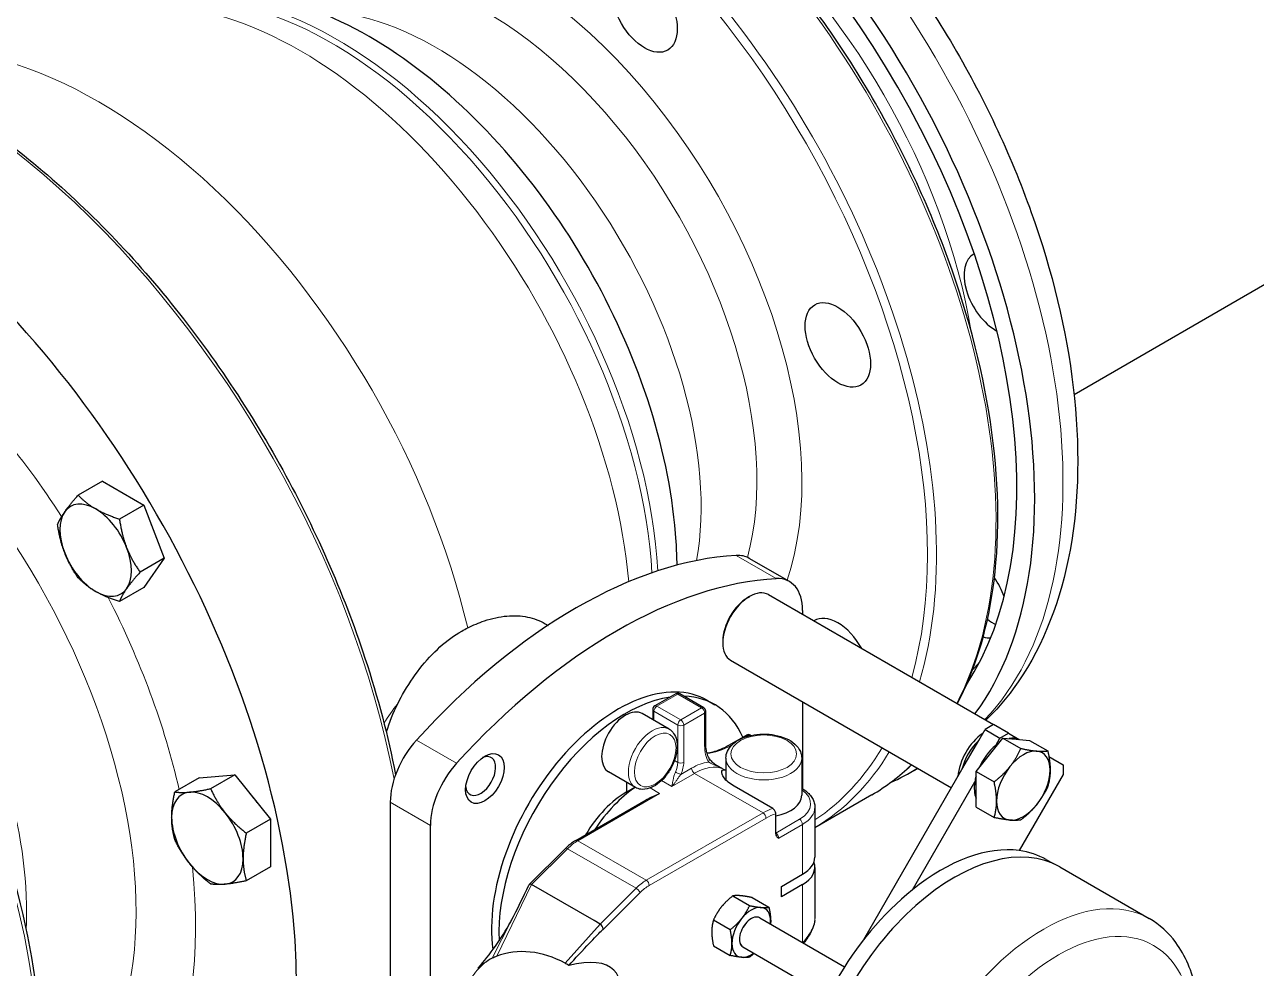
# Model space of a CAD drawing. Header units: millimetres. Extents: x 0 to 14700, y -3 to 10395.
# Drawn here: x 9843.9 to 10136.5, y 7166.4 to 7390.5 of the extents above; entities that cross this region are included whole.
import ezdxf

# ---------------------------------------------------------------- set-up
doc = ezdxf.new("R2010")
doc.units = ezdxf.units.MM
doc.header["$LTSCALE"] = 35
doc.layers.add('Visible', color=7, linetype='Continuous', lineweight=25)
doc.layers.add('Visible Narrow', color=7, linetype='Continuous', lineweight=18)

msp = doc.modelspace()

# ---------------------------------------------------------------- linework, layer by layer
at = {"layer": 'Visible'}
for p, q in [((10093.15, 7302.73), (10747.19, 7680.34)), ((9862.33, 7282.09), (9856.58, 7278.77)), ((9862.33, 7282.09), (9872.13, 7276.43)), ((9872.13, 7276.43), (9866.38, 7273.11)), ((9872.13, 7276.43), (9877.03, 7263.8)), ((9877.03, 7263.8), (9871.28, 7260.49)), ((9877.03, 7263.8), (9872.13, 7256.83)), ((10025.54, 7258.26), (10015.99, 7263.77)), ((9872.13, 7256.83), (9866.38, 7253.52)), ((10015.7, 7254.5), (10016.05, 7254.7)), ((10020.55, 7255.15), (10074.02, 7224.28)), ((10028.64, 7251.39), (10028.64, 7250.48)), ((9967.49, 7248.26), (9968.19, 7247.86)), ((10009.69, 7244.09), (10009.69, 7243.68)), ((10011.55, 7239.56), (10064.02, 7209.27)), ((9998.52, 7231.57), (9993.56, 7228.71)), ((10005.17, 7228.31), (9999.52, 7231.57)), ((9993.06, 7227.85), (9993.06, 7225.46)), ((10005.67, 7219.74), (10005.67, 7227.44)), ((10006.08, 7230.02), (10007.82, 7229.01)), ((10028.64, 7229.69), (10028.64, 7209.08)), ((9996.93, 7223.22), (9990.57, 7226.9)), ((10011.17, 7219.41), (10015.31, 7221.79)), ((10016.31, 7221.79), (10016.44, 7221.72)), ((10070.52, 7220.53), (10072.02, 7223.13)), ((10074.02, 7224.28), (10072.02, 7223.13)), ((10072.02, 7223.13), (10075.55, 7221.09)), ((10077.55, 7222.24), (10074.02, 7224.28)), ((10075.55, 7221.09), (10077.55, 7222.24)), ((10077.55, 7222.24), (10080.13, 7220.75)), ((10066.52, 7213.6), (10070.52, 7220.53)), ((10073.04, 7217.14), (10076.23, 7221.1)), ((10074.54, 7219.33), (10075.55, 7221.09)), ((10076.23, 7221.1), (10079.41, 7220.81)), ((10076.23, 7221.1), (10080.54, 7218.61)), ((10079.41, 7220.81), (10082.59, 7220.53)), ((10082.59, 7220.53), (10086.9, 7218.04)), ((10010.45, 7216.34), (10010.45, 7211.13)), ((10028.45, 7216.34), (10028.45, 7207.52)), ((10069.86, 7213.18), (10073.04, 7217.14)), ((10087.17, 7216.69), (10090.55, 7214.73)), ((9988.93, 7209.37), (9982.57, 7213.04)), ((10009.73, 7213.82), (10009.74, 7213.81)), ((10043.2, 7173.22), (10066.52, 7213.6)), ((10054.28, 7212.91), (10056, 7213.9)), ((10069.86, 7208.94), (10069.86, 7213.18)), ((10069.86, 7213.18), (10074.17, 7210.69)), ((10090.55, 7214.73), (10090.55, 7212.43)), ((9885.28, 7211.62), (9879.54, 7208.3)), ((9885.28, 7211.62), (9893.77, 7212.38)), ((9893.77, 7212.38), (9888.02, 7209.06)), ((9893.77, 7212.38), (9902.25, 7201.82)), ((9986.92, 7208.33), (9986.92, 7210.53)), ((10054.75, 7185.05), (10069.56, 7210.72)), ((10090.55, 7212.43), (10080.13, 7194.38)), ((9986.92, 7208.33), (9988.82, 7209.43)), ((10021.57, 7204.37), (10012.38, 7209.67)), ((10045.09, 7207.6), (10031.57, 7199.8)), ((10069.86, 7204.7), (10069.86, 7208.94)), ((9930.71, 7205.87), (9930.71, 7140.99)), ((9974.76, 7196.75), (9991.5, 7206.42)), ((10031.57, 7204.66), (10031.57, 7192.82)), ((10069.86, 7204.7), (10074.17, 7202.21)), ((9902.25, 7201.82), (9896.51, 7198.51)), ((9902.25, 7201.82), (9902.25, 7190.51)), ((10022.28, 7198.32), (10022.28, 7203.12)), ((9940.25, 7143.31), (9940.25, 7200.36)), ((9963.74, 7186.28), (9972.37, 7194.89)), ((9902.25, 7190.51), (9896.51, 7187.19)), ((10031.57, 7190.37), (10031.57, 7178.27)), ((10086.55, 7192.22), (10088.15, 7191.29)), ((10089.78, 7190.47), (10111, 7178.22)), ((10023.65, 7185.85), (10028.64, 7188.74)), ((9979.11, 7177.73), (9964.3, 7186.29)), ((10012.08, 7183.61), (10016.07, 7181.3)), ((10028.64, 7186.29), (10023.65, 7183.4)), ((10016.68, 7183.2), (10020.67, 7180.89)), ((9959.45, 7177.67), (9959.45, 7177.66)), ((9980.56, 7176.9), (9979.11, 7177.73)), ((10007.49, 7177.89), (10011.47, 7175.59)), ((10018.48, 7178.4), (10038.63, 7166.77)), ((9961.74, 7170.37), (9961.74, 7170.37)), ((10007.49, 7171.76), (10011.47, 7169.46)), ((10014.48, 7171.48), (10034.63, 7159.84))]:
    msp.add_line(p, q, dxfattribs=at)
for centre, radius, start, end in [((9861.41, 7266.1), 130, 80.317, 116.115), ((9999.02, 7230.71), 1, 60, 120), ((9994.06, 7227.85), 1, 120, 180), ((10004.67, 7227.44), 1, 0, 60), ((10015.81, 7220.93), 1, 60, 120)]:
    msp.add_arc(centre, radius, start, end, dxfattribs=at)
for centre, major_axis, ratio, start_param, end_param in [((9983.03, 7336.32), (-71.25, 123.41), 0.57735, 3.390102, 6.347402), ((9983.03, 7336.32), (-68.25, 118.21), 0.57735, 3.423733, 6.001045), ((9795.3, 7227.93), (80, -138.56), 0.57735, 6.068245, 9.918677), ((10074.62, 7326.66), (-5.38, 9.31), 0.57735, 6.245255, 8.667748), ((9860.73, 7265.71), (-6, 10.39), 0.57735, 5.497787, 6.544985), ((9860.73, 7265.71), (-6, 10.39), 0.57735, 0.261799, 1.308997), ((9860.73, 7265.71), (-6, 10.39), 0.57735, 4.45059, 5.497787), ((9867.8, 7269.79), (5.5, -9.53), 0.57735, 1.1789, 1.439094), ((9860.73, 7265.71), (6, -10.39), 0.57735, 0.261799, 1.308997), ((9860.73, 7265.71), (6, -10.39), 0.57735, 4.45059, 5.497787), ((9974.9, 7145.87), (65, 112.58), 0.57735, 0.359605, 1.211192), ((10008.49, 7250.78), (7.5, 12.99), 0.57735, 0, 0.359605), ((9984.45, 7140.36), (65, 112.58), 0.57735, 0.359605, 1.211192), ((10018.04, 7245.27), (7.5, 12.99), 0.57735, 5.497787, 6.64279), ((10069.71, 7254.71), (5.38, -9.31), 0.57735, 1.243852, 1.719776), ((9860.73, 7265.71), (6, -10.39), 0.57735, 5.497787, 6.544985), ((10016.05, 7247.36), (-4.5, -7.79), 0.57735, 3.141593, 6.283185), ((10015.7, 7247.56), (4.25, 7.36), 0.57735, 0.785398, 2.356194), ((10037.03, 7239.48), (-5.5, 9.53), 0.57735, 4.682004, 6.31357), ((10073.96, 7257.16), (5.38, -9.31), 0.57735, 5.316967, 5.576158), ((10069.71, 7254.71), (5.38, -9.31), 0.57735, 5.744373, 5.999134), ((9984.83, 7193.21), (21.25, 36.81), 0.57735, 0, 2.50579), ((9986.57, 7192.21), (21.25, 36.81), 0.57735, 0.424553, 2.412136), ((9986.57, 7192.21), (21.25, 36.81), 0.57735, 5.881593, 6.58621), ((9986.57, 7219.97), (-4, -6.93), 0.57735, 3.141593, 6.283185), ((10071.91, 7215.1), (-4.5, -7.79), 0.57735, 3.99689, 5.427888), ((9941.31, 7211.99), (-7.5, -12.99), 0.57735, 4.352784, 5.497787), ((10072.27, 7214.9), (4.25, 7.36), 0.57735, 1.080839, 2.060754), ((10075.8, 7212.86), (4.5, 7.79), 0.57735, 0.985111, 1.739115), ((10075.8, 7212.86), (4.5, 7.79), 0.57735, 0.878879, 0.985111), ((10075.8, 7212.86), (4.5, 7.79), 0.57735, 0.040414, 0.483185), ((9952.17, 7212.07), (-2.53, -4.38), 0.57735, 5.632337, 10.075626), ((10081.11, 7209.8), (4.5, 7.79), 0.57735, 0.261799, 1.308997), ((10081.11, 7209.8), (4.5, 7.79), 0.57735, 5.497787, 6.544985), ((9950.86, 7206.48), (7.5, 12.99), 0.57735, 1.211192, 2.356194), ((9983.03, 7336.32), (71.25, -123.41), 0.57735, 6.218969, 6.306953), ((10081.11, 7209.8), (-4.5, -7.79), 0.57735, 4.45059, 5.497787), ((10081.11, 7209.8), (4.5, 7.79), 0.57735, 4.45059, 5.497787), ((10075.8, 7212.86), (4.5, 7.79), 0.57735, 2.156482, 2.723433), ((10075.8, 7212.86), (4.5, 7.79), 0.57735, 1.988956, 2.156482), ((9887.26, 7197.31), (-6, 10.39), 0.57735, 6.021386, 7.068583), ((9887.26, 7197.31), (-6, 10.39), 0.57735, 4.974188, 6.021386), ((9894.33, 7201.39), (5.5, -9.53), 0.57735, 1.702499, 1.962692), ((9986.92, 7192), (10, 17.32), 0.57735, 0.785398, 1.551368), ((9990.46, 7189.96), (-12.5, -21.65), 0.57735, 4.015722, 4.608586), ((10019.45, 7207.52), (9, 0), 0.57735, 5.032076, 6.283185), ((10081.11, 7209.8), (-4.5, -7.79), 0.57735, 5.497787, 6.544985), ((10081.11, 7209.8), (-4.5, -7.79), 0.57735, 0.261799, 1.308997), ((9887.26, 7197.31), (6, -10.39), 0.57735, 3.926991, 4.974188), ((9887.26, 7197.31), (-6, 10.39), 0.57735, 3.926991, 4.974188), ((10064.73, 7147.08), (25.05, 43.39), 0.57735, 0, 3.141593), ((10061.55, 7148.92), (25, 43.3), 0.57735, 0.232078, 0.979108), ((9887.26, 7197.31), (6, -10.39), 0.57735, 6.021386, 7.068583), ((10021.57, 7192.82), (10, 0), 0.57735, 5.497787, 6.283185), ((10061.55, 7148.92), (25, 43.3), 0.57735, 0, 0.232078), ((9887.26, 7197.31), (6, -10.39), 0.57735, 4.974188, 6.021386), ((10021.57, 7190.37), (10, 0), 0.57735, 5.497787, 6.496941), ((9964.3, 7185.42), (0.468, -0.922), 0.575129, 2.533039, 3.552106), ((9964.3, 7185.42), (0.468, -0.922), 0.575129, 2.418119, 2.533039), ((10011.67, 7177.72), (8.5, 14.72), 0.57735, 5.409437, 5.586137), ((10061.55, 7148.92), (-25, -43.3), 0.57735, 4.1207, 5.304078), ((10016.48, 7174.94), (3.25, 5.63), 0.57735, 0.261799, 1.308997), ((10016.48, 7174.94), (3.25, 5.63), 0.57735, 5.497787, 6.544985), ((10016.48, 7174.94), (-3.25, -5.63), 0.57735, 4.45059, 5.497787), ((10016.48, 7174.94), (2, 3.46), 0.57735, 0, 3.141593), ((10016.48, 7174.94), (2, 3.46), 0.57735, 6.276769, 9.431195), ((9980.56, 7176.03), (0.468, -0.922), 0.575129, 1.029412, 2.418119), ((9986.57, 7192.21), (-8.5, -14.72), 0.57735, 0.28548, 0.285549), ((10016.48, 7174.94), (3.25, 5.63), 0.57735, 5.375263, 5.497787), ((10016.48, 7174.94), (-3.25, -5.63), 0.57735, 5.497787, 6.544985), ((9965.01, 7156.26), (15.42, -7.16), 0.788675, 2.503121, 2.580749), ((9965.01, 7156.26), (15.42, -7.16), 0.788675, 1.466926, 2.503121), ((9986.57, 7192.21), (21.25, 36.81), 0.57735, 2.515032, 2.515049), ((9961.25, 7148.17), (-23.01, -17.31), 0.402543, 2.496712, 3.903115), ((10016.48, 7174.94), (-3.25, -5.63), 0.57735, 0.261799, 0.907923), ((9965.01, 7156.26), (15.42, -7.16), 0.788675, 2.580749, 2.731748), ((9965.01, 7156.26), (15.42, -7.16), 0.788675, 1.406403, 1.466926)]:
    msp.add_ellipse(centre, major_axis=major_axis, ratio=ratio, start_param=start_param, end_param=end_param, dxfattribs=at)
for centre, major_axis in [((9991.11, 7394.01), (5.5, -9.53)), ((10037.03, 7314.47), (5.5, -9.53)), ((9953.2, 7211.48), (-3.25, -5.63))]:
    msp.add_ellipse(centre, major_axis=major_axis, ratio=0.57735, dxfattribs=at)
for points, knots in [([(9918.5, 7463.61), (9926.16, 7468.03), (9934.86, 7470.56), (9953.71, 7471.84), (9963.91, 7470.32), (9985.32, 7463.28), (9996.55, 7457.36), (10018.46, 7441.76), (10029.13, 7431.99), (10048.68, 7409.79), (10057.58, 7397.36), (10072.81, 7371.08), (10079.15, 7357.23), (10088.68, 7329.34), (10091.87, 7315.3), (10094.63, 7288.3), (10094.2, 7275.33), (10089.38, 7251.94), (10085.06, 7241.44), (10076.72, 7230.1), (10074.56, 7227.6), (10072.22, 7225.32)], [3.066042, 3.066042, 3.066042, 3.066042, 3.341851, 3.341851, 3.63954, 3.63954, 3.967569, 3.967569, 4.30192, 4.30192, 4.634081, 4.634081, 4.96511, 4.96511, 5.29723, 5.29723, 5.631553, 5.631553, 5.959727, 5.959727, 6.061008, 6.061008, 6.061008, 6.061008]), ([(10065.4, 7229.25), (10069.53, 7237.01), (10072.37, 7246.14), (10075.51, 7267.67), (10075.43, 7280.34), (10071.83, 7306.98), (10068.31, 7320.93), (10058.2, 7348.7), (10051.61, 7362.51), (10036.04, 7388.6), (10027.05, 7400.88), (10007.58, 7422.68), (9997.1, 7432.19), (9975.66, 7447.48), (9964.72, 7453.25), (9943.46, 7460.44), (9933.15, 7461.85), (9916.01, 7460.26), (9908.89, 7458.06), (9902.59, 7454.42)], [4.273172, 4.273172, 4.273172, 4.273172, 4.558437, 4.558437, 4.879941, 4.879941, 5.201661, 5.201661, 5.523079, 5.523079, 5.844386, 5.844386, 6.165844, 6.165844, 6.487603, 6.487603, 6.808872, 6.808872, 7.068583, 7.068583, 7.068583, 7.068583]), ([(9998.85, 7262.18), (9998.82, 7264.01), (9998.75, 7265.85), (9997.97, 7278.1), (9995.84, 7288.9), (9989.06, 7310.33), (9984.43, 7320.95), (9973.19, 7341.07), (9966.59, 7350.56), (9951.95, 7367.61), (9943.9, 7375.17), (9926.9, 7387.55), (9917.94, 7392.36), (9899.99, 7398.22), (9890.96, 7399.4), (9878.48, 7397.88), (9874.81, 7397.01), (9871.3, 7395.72)], [4.727174, 4.727174, 4.727174, 4.727174, 4.788718, 4.788718, 5.132543, 5.132543, 5.473672, 5.473672, 5.812642, 5.812642, 6.153248, 6.153248, 6.497128, 6.497128, 6.827754, 6.827754, 6.968659, 6.968659, 6.968659, 6.968659]), ([(9741.81, 7381.8), (9750.35, 7386.73), (9760.23, 7389.31), (9781.74, 7389.54), (9793.39, 7387.15), (9817.3, 7377.6), (9829.58, 7370.4), (9853.44, 7351.94), (9865.03, 7340.67), (9886.35, 7315.24), (9896.07, 7301.08), (9912.69, 7271.28), (9919.58, 7255.65), (9927.77, 7230.77), (9930.21, 7221.48), (9931.97, 7212.39)], [5.497787, 5.497787, 5.497787, 5.497787, 5.811925, 5.811925, 6.130168, 6.130168, 6.451512, 6.451512, 6.773043, 6.773043, 7.094304, 7.094304, 7.415467, 7.415467, 7.607233, 7.607233, 7.607233, 7.607233]), ([(9675.26, 7323.17), (9682.86, 7327.56), (9691.65, 7329.87), (9710.78, 7330.16), (9721.15, 7328.07), (9742.46, 7319.65), (9753.42, 7313.26), (9774.72, 7296.87), (9785.06, 7286.85), (9804.08, 7264.23), (9812.75, 7251.63), (9827.58, 7225.11), (9833.73, 7211.19), (9842.89, 7183.42), (9845.89, 7169.58), (9848.43, 7143.33), (9847.96, 7130.94), (9843.53, 7108.87), (9839.58, 7099.19), (9829.58, 7085.09), (9824.08, 7080), (9817.76, 7076.35)], [5.497787, 5.497787, 5.497787, 5.497787, 5.809111, 5.809111, 6.126388, 6.126388, 6.44837, 6.44837, 6.770669, 6.770669, 7.092566, 7.092566, 7.414313, 7.414313, 7.73626, 7.73626, 8.058607, 8.058607, 8.380286, 8.380286, 8.63938, 8.63938, 8.63938, 8.63938]), ([(9949.11, 7247.27), (9950.42, 7247.92), (9951.74, 7248.48), (9954.87, 7249.53), (9956.67, 7249.93), (9960.13, 7250.23), (9961.78, 7250.14), (9964.84, 7249.52), (9966.25, 7248.98), (9967.49, 7248.26)], [0.198385, 0.198385, 0.198385, 0.198385, 0.734639, 0.734639, 1.469278, 1.469278, 2.203918, 2.203918, 2.938458, 2.938458, 2.938458, 2.938458]), ([(9932.41, 7229.16), (9932.8, 7229.91), (9933.21, 7230.66), (9934.87, 7233.58), (9936.25, 7235.67), (9939.23, 7239.5), (9940.84, 7241.23), (9944.2, 7244.23), (9945.94, 7245.49), (9947.69, 7246.5), (9948.15, 7246.77), (9948.63, 7247.03), (9949.11, 7247.27)], [-2.469031, -2.469031, -2.469031, -2.469031, -2.218772, -2.218772, -1.479181, -1.479181, -0.739591, -0.739591, 0, 0, 0, 0.198481, 0.198481, 0.198481, 0.198481]), ([(9996.93, 7223.22), (9997.37, 7222.97), (9997.74, 7222.62), (9998.35, 7221.76), (9998.57, 7221.24), (9998.87, 7220.02), (9998.91, 7219.31), (9998.81, 7217.81), (9998.64, 7217.01), (9998.13, 7215.43), (9997.79, 7214.64), (9996.95, 7213.16), (9996.46, 7212.45), (9995.38, 7211.19), (9994.78, 7210.64), (9993.53, 7209.73), (9992.87, 7209.37), (9991.55, 7208.94), (9990.89, 7208.86), (9989.79, 7208.99), (9989.34, 7209.13), (9988.93, 7209.37)], [0.785398, 0.785398, 0.785398, 0.785398, 1.045367, 1.045367, 1.329812, 1.329812, 1.657296, 1.657296, 1.998762, 1.998762, 2.33753, 2.33753, 2.674419, 2.674419, 3.012818, 3.012818, 3.354256, 3.354256, 3.684499, 3.684499, 3.926991, 3.926991, 3.926991, 3.926991]), ([(10010.45, 7216.34), (10010.45, 7216.9), (10010.58, 7217.46), (10011.07, 7218.54), (10011.45, 7219.06), (10012.46, 7220.03), (10013.12, 7220.48), (10014.64, 7221.22), (10015.51, 7221.52), (10017.34, 7221.92), (10018.3, 7222.03), (10020.22, 7222.05), (10021.18, 7221.97), (10023.02, 7221.62), (10023.9, 7221.35), (10025.5, 7220.64), (10026.22, 7220.2), (10027.38, 7219.15), (10027.84, 7218.55), (10028.34, 7217.39), (10028.45, 7216.87), (10028.45, 7216.34)], [5.497787, 5.497787, 5.497787, 5.497787, 5.754871, 5.754871, 6.036622, 6.036622, 6.363584, 6.363584, 6.706472, 6.706472, 7.046649, 7.046649, 7.384782, 7.384782, 7.724501, 7.724501, 8.067403, 8.067403, 8.397896, 8.397896, 8.63938, 8.63938, 8.63938, 8.63938]), ([(10006.43, 7216.29), (10006.34, 7216.47), (10006.25, 7216.65), (10006.09, 7217.04), (10006.02, 7217.25), (10005.9, 7217.69), (10005.84, 7217.92), (10005.76, 7218.41), (10005.73, 7218.66), (10005.68, 7219.19), (10005.67, 7219.46), (10005.67, 7219.74)], [4.2609836, 4.2609836, 4.2609836, 4.2609836, 4.3512646, 4.3512646, 4.4415457, 4.4415457, 4.5318268, 4.5318268, 4.6221079, 4.6221079, 4.712389, 4.712389, 4.712389, 4.712389]), ([(10005.93, 7217.56), (10006.4, 7217.61), (10006.89, 7217.7), (10007.99, 7217.97), (10008.61, 7218.18), (10009.88, 7218.71), (10010.52, 7219.03), (10011.17, 7219.41)], [2.7522871, 2.7522871, 2.7522871, 2.7522871, 2.8657074, 2.8657074, 3.00365, 3.00365, 3.1415927, 3.1415927, 3.1415927, 3.1415927]), ([(10006.45, 7216.26), (10006.49, 7216.19), (10006.54, 7216.12), (10006.7, 7215.91), (10006.82, 7215.78), (10007.19, 7215.41), (10007.46, 7215.18), (10008.06, 7214.75), (10008.38, 7214.54), (10008.71, 7214.35)], [0.0095279, 0.0095279, 0.0095279, 0.0095279, 0.0587607, 0.0587607, 0.1366726, 0.1366726, 0.2693655, 0.2693655, 0.4011179, 0.4011179, 0.4011179, 0.4011179]), ([(10012.38, 7209.67), (10011.37, 7210.26), (10010.53, 7210.96), (10009.78, 7211.94), (10009.61, 7212.25), (10009.44, 7212.8), (10009.43, 7213.03), (10009.55, 7213.39), (10009.7, 7213.51), (10010.01, 7213.56), (10010.13, 7213.55), (10010.25, 7213.52)], [2.770538, 2.770538, 2.770538, 2.770538, 3.200607, 3.200607, 3.415642, 3.415642, 3.630676, 3.630676, 3.862344, 3.862344, 3.973469, 3.973469, 3.973469, 3.973469]), ([(9991.5, 7206.42), (9991.58, 7206.46), (9991.66, 7206.51), (9992.73, 7207.11), (9993.76, 7207.56), (9994.7, 7207.93)], [-0.3660463, -0.3660463, -0.3660463, -0.3660463, -0.3383364, -0.3383364, 0, 0, 0, 0]), ([(10028.45, 7209.19), (10028.82, 7208.98), (10029.16, 7208.75), (10029.79, 7208.24), (10030.08, 7207.97), (10030.6, 7207.39), (10030.82, 7207.08), (10031.19, 7206.43), (10031.33, 7206.09), (10031.52, 7205.39), (10031.57, 7205.02), (10031.57, 7204.66)], [1.5728671, 1.5728671, 1.5728671, 1.5728671, 1.727876, 1.727876, 1.8849556, 1.8849556, 2.0420352, 2.0420352, 2.1991149, 2.1991149, 2.3561945, 2.3561945, 2.3561945, 2.3561945]), ([(10022.28, 7203.12), (10022.28, 7203.22), (10022.26, 7203.36), (10022.19, 7203.59), (10022.13, 7203.73), (10022.01, 7203.94), (10021.92, 7204.06), (10021.76, 7204.23), (10021.66, 7204.32), (10021.57, 7204.37)], [-0.1500851, -0.1500851, -0.1500851, -0.1500851, -0.1117025, -0.1117025, -0.0739086, -0.0739086, -0.0367233, -0.0367233, 0, 0, 0, 0]), ([(10022.28, 7198.32), (10022.28, 7198.11), (10022.34, 7197.91), (10022.56, 7197.57), (10022.79, 7197.42), (10022.99, 7197.31)], [-0.194026, -0.194026, -0.194026, -0.194026, -0.1175628, -0.1175628, 0, 0, 0, 0]), ([(9974.76, 7196.75), (9974.59, 7196.65), (9974.43, 7196.55), (9974.1, 7196.34), (9973.94, 7196.22), (9973.61, 7195.98), (9973.46, 7195.86), (9973.14, 7195.6), (9972.98, 7195.47), (9972.68, 7195.19), (9972.52, 7195.04), (9972.37, 7194.89)], [0, 0, 0, 0, 0.0698132, 0.0698132, 0.1396263, 0.1396263, 0.2094395, 0.2094395, 0.2792527, 0.2792527, 0.3490659, 0.3490659, 0.3490659, 0.3490659]), ([(9951.61, 7166.4), (9954.39, 7169.77), (9957.13, 7173.4), (9959.41, 7177.6), (9959.49, 7177.75), (9959.59, 7177.95), (9959.62, 7178.01), (9959.66, 7178.08), (9959.67, 7178.11), (9959.68, 7178.13)], [0, 0, 0, 0, 1.404445, 1.404445, 1.45436, 1.45436, 1.473075, 1.473075, 1.480549, 1.480549, 1.480549, 1.480549]), ([(10031.54, 7177.77), (10031.49, 7177.2), (10031.34, 7176.61), (10030.83, 7175.27), (10030.4, 7174.49), (10029.59, 7173.27), (10029.26, 7172.83), (10028.9, 7172.39)], [0.0663475, 0.0663475, 0.0663475, 0.0663475, 0.2917667, 0.2917667, 0.5913949, 0.5913949, 0.7665536, 0.7665536, 0.7665536, 0.7665536]), ([(10060.9, 7091.44), (10063.6, 7089.89), (10066.66, 7088.98), (10073.27, 7088.47), (10076.84, 7088.96), (10084.37, 7091.33), (10088.33, 7093.37), (10096.07, 7098.78), (10099.85, 7102.2), (10106.77, 7109.97), (10109.92, 7114.33), (10115.3, 7123.55), (10117.55, 7128.41), (10120.93, 7138.23), (10122.06, 7143.18), (10123.05, 7152.73), (10122.9, 7157.34), (10121.18, 7165.66), (10119.63, 7169.41), (10115.6, 7174.85), (10113.46, 7176.8), (10111, 7178.22)], [2.356194, 2.356194, 2.356194, 2.356194, 2.625594, 2.625594, 2.918246, 2.918246, 3.246461, 3.246461, 3.583548, 3.583548, 3.918177, 3.918177, 4.251402, 4.251402, 4.585888, 4.585888, 4.922919, 4.922919, 5.252045, 5.252045, 5.497787, 5.497787, 5.497787, 5.497787]), ([(9973.1, 7167.09), (9974.59, 7168.7), (9976.49, 7170.73), (9979.09, 7173.49), (9980.18, 7174.63), (9980.9, 7175.33), (9981.03, 7175.46), (9981.16, 7175.57), (9981.21, 7175.61), (9981.24, 7175.63), (9981.25, 7175.63), (9981.26, 7175.63), (9981.26, 7175.63), (9981.26, 7175.63), (9981.26, 7175.63), (9981.27, 7175.63), (9981.27, 7175.63), (9981.27, 7175.62), (9981.27, 7175.62), (9981.27, 7175.62)], [-0.3288776, -0.3288776, -0.3288776, -0.3288776, -0.1567838, -0.1567838, -0.0370297, -0.0370297, -0.0133023, -0.0133023, -0.0049538, -0.0049538, -0.0024991, -0.0024991, -0.0014765, -0.0014765, -0.0007786, -0.0007786, -0.0003973, -0.0003973, 0, 0, 0, 0])]:
    msp.add_open_spline(points, degree=3, knots=knots, dxfattribs=at)
for points, weights in [([(9853.38, 7274.85), (9854.51, 7276.46), (9856.58, 7278.77)], [1, 1.0379548493, 1]), ([(9856.58, 7278.77), (9858.45, 7276.82), (9860.73, 7275.5)], [1, 1.0379548493, 1]), ([(9851.69, 7271.8), (9852.24, 7273.23), (9853.38, 7274.85)], [1, 1.0379548493, 1]), ([(9860.73, 7275.5), (9863, 7274.19), (9866.38, 7273.11)], [1, 1.0379548493, 1]), ([(9853.38, 7265.05), (9852.24, 7267.98), (9851.69, 7271.8)], [1, 1.0379548493, 1]), ([(9866.38, 7273.11), (9866.94, 7269.29), (9868.07, 7266.36)], [1, 1.0379548493, 1]), ([(9868.07, 7266.36), (9869.21, 7263.43), (9871.28, 7260.49)], [1, 1.0379548493, 1]), ([(9856.58, 7259.17), (9854.51, 7262.12), (9853.38, 7265.05)], [1, 1.0379548493, 1]), ([(9871.28, 7260.49), (9869.21, 7258.18), (9868.07, 7256.56)], [1, 1.0379548493, 1]), ([(9860.73, 7255.91), (9858.45, 7257.22), (9856.58, 7259.17)], [1, 1.0379548493, 1]), ([(9866.38, 7253.52), (9863, 7254.59), (9860.73, 7255.91)], [1, 1.0379548493, 1]), ([(9868.07, 7256.56), (9866.94, 7254.95), (9866.38, 7253.52)], [1, 1.0379548493, 1]), ([(10077.92, 7214.32), (10079.4, 7216.16), (10080.54, 7218.61)], [1, 1.0379548493, 1]), ([(10080.54, 7218.61), (10082.81, 7218.13), (10084.29, 7218)], [1, 1.0379548493, 1]), ([(10084.29, 7218), (10085.76, 7217.87), (10086.9, 7218.04)], [1, 1.0379548493, 1]), ([(10086.9, 7218.04), (10087.47, 7215.44), (10087.47, 7213.47)], [1, 1.0379548493, 1]), ([(10074.17, 7210.69), (10076.45, 7212.49), (10077.92, 7214.32)], [1, 1.0379548493, 1]), ([(10087.47, 7213.47), (10087.47, 7211.5), (10086.9, 7209.56)], [1, 1.0379548493, 1]), ([(10074.74, 7206.12), (10074.74, 7208.09), (10074.17, 7210.69)], [1, 1.0379548493, 1]), ([(9878.78, 7202.21), (9878.78, 7204.83), (9879.54, 7208.3)], [1, 1.0379548493, 1]), ([(9879.54, 7208.3), (9881.05, 7208.07), (9883.02, 7208.25)], [1, 1.0379548493, 1]), ([(9883.02, 7208.25), (9884.99, 7208.42), (9888.02, 7209.06)], [1, 1.0379548493, 1]), ([(9888.02, 7209.06), (9889.54, 7205.8), (9891.51, 7203.35)], [1, 1.0379548493, 1]), ([(10086.9, 7209.56), (10085.76, 7207.11), (10084.29, 7205.27)], [1, 1.0379548493, 1]), ([(10074.17, 7202.21), (10074.74, 7204.15), (10074.74, 7206.12)], [1, 1.0379548493, 1]), ([(10084.29, 7205.27), (10082.81, 7203.43), (10080.54, 7201.64)], [1, 1.0379548493, 1]), ([(9879.54, 7196.99), (9878.78, 7199.58), (9878.78, 7202.21)], [1, 1.0379548493, 1]), ([(9891.51, 7203.35), (9893.47, 7200.9), (9896.51, 7198.51)], [1, 1.0379548493, 1]), ([(10077.92, 7201.6), (10076.45, 7201.73), (10074.17, 7202.21)], [1, 1.0379548493, 1]), ([(10080.54, 7201.64), (10079.4, 7201.46), (10077.92, 7201.6)], [1, 1.0379548493, 1]), ([(9896.51, 7198.51), (9895.75, 7195.04), (9895.75, 7192.41)], [1, 1.0379548493, 1]), ([(9883.02, 7191.27), (9881.05, 7193.72), (9879.54, 7196.99)], [1, 1.0379548493, 1]), ([(9895.75, 7192.41), (9895.75, 7189.79), (9896.51, 7187.19)], [1, 1.0379548493, 1]), ([(9888.02, 7186.43), (9884.99, 7188.83), (9883.02, 7191.27)], [1, 1.0379548493, 1]), ([(9891.51, 7186.38), (9889.54, 7186.2), (9888.02, 7186.43)], [1, 1.0379548493, 1]), ([(9896.51, 7187.19), (9893.47, 7186.55), (9891.51, 7186.38)], [1, 1.0379548493, 1]), ([(10012.08, 7183.61), (10010.44, 7182.31), (10009.37, 7180.98)], [1, 1.0379548493, 1]), ([(10013.97, 7183.64), (10012.9, 7183.73), (10012.08, 7183.61)], [1, 1.0379548493, 1]), ([(10016.68, 7183.2), (10015.04, 7183.54), (10013.97, 7183.64)], [1, 1.0379548493, 1]), ([(10009.37, 7180.98), (10008.31, 7179.66), (10007.49, 7177.89)], [1, 1.0379548493, 1]), ([(10014.18, 7178.21), (10015.25, 7179.54), (10016.07, 7181.3)], [1, 1.0379548493, 1]), ([(10016.07, 7181.3), (10017.71, 7180.96), (10018.78, 7180.86)], [1, 1.0379548493, 1]), ([(10018.78, 7180.86), (10019.84, 7180.77), (10020.67, 7180.89)], [1, 1.0379548493, 1]), ([(10020.67, 7180.89), (10021.08, 7179.01), (10021.08, 7177.59)], [1, 1.0379548493, 1]), ([(10007.49, 7177.89), (10007.08, 7176.48), (10007.08, 7175.06)], [1, 1.0379548493, 1]), ([(10011.47, 7175.59), (10013.12, 7176.88), (10014.18, 7178.21)], [1, 1.0379548493, 1]), ([(10007.08, 7175.06), (10007.08, 7173.64), (10007.49, 7171.76)], [1, 1.0379548493, 1]), ([(10011.88, 7172.29), (10011.88, 7173.71), (10011.47, 7175.59)], [1, 1.0379548493, 1]), ([(10021.08, 7177.59), (10021.08, 7177.25), (10021.05, 7176.92)], [1, 1.00889252582, 1.01361815244]), ([(10011.47, 7169.46), (10011.88, 7170.86), (10011.88, 7172.29)], [1, 1.0379548493, 1]), ([(10014.18, 7169.02), (10013.12, 7169.11), (10011.47, 7169.46)], [1, 1.0379548493, 1]), ([(10016.07, 7169.05), (10015.25, 7168.92), (10014.18, 7169.02)], [1, 1.0379548493, 1]), ([(10017.13, 7169.94), (10016.64, 7169.5), (10016.07, 7169.05)], [1.01707008853, 1.01296108627, 1])]:
    msp.add_rational_spline(points, weights, degree=2, dxfattribs=at)
for points in [[(9932.41, 7229.16), (9931.32, 7227.03), (9930.44, 7224.78), (9929.76, 7222.46)], [(10008.71, 7214.35), (10008.71, 7214.35), (10008.71, 7214.35), (10008.71, 7214.35)], [(10010.25, 7213.52), (10010.32, 7213.5), (10010.38, 7213.49), (10010.45, 7213.48)], [(10045.09, 7207.6), (10048.5, 7209.57), (10051.67, 7211.96), (10054.56, 7214.73)], [(9959.45, 7177.67), (9960.9, 7180.52), (9962.28, 7183.34), (9963.66, 7186.16)], [(10031.57, 7178.27), (10031.57, 7178.27), (10031.57, 7178.27), (10031.57, 7178.27)], [(9951.61, 7166.4), (9951.6, 7166.4), (9951.6, 7166.39), (9951.6, 7166.39)]]:
    msp.add_open_spline(points, degree=3, dxfattribs=at)
at = {"layer": 'Visible Narrow'}
for p, q in [((10012.87, 7264.46), (10022.42, 7258.95)), ((9994.06, 7228.66), (9999.02, 7231.52)), ((9999.02, 7231.52), (10004.67, 7228.26)), ((9999.01, 7224.17), (9993.36, 7227.44)), ((9993.36, 7225.29), (9993.36, 7227.44)), ((9999.72, 7225.4), (9994.06, 7228.66)), ((10004.67, 7228.26), (9999.72, 7225.4)), ((10000.43, 7224.17), (10005.38, 7227.03)), ((10005.38, 7227.03), (10005.38, 7219.33)), ((9999.01, 7224.17), (9999.01, 7215.32)), ((10000.43, 7215.32), (10000.43, 7224.17)), ((10015.16, 7221.37), (10015.81, 7221.74)), ((10015.81, 7221.74), (10016.02, 7221.62)), ((9946.48, 7215.11), (9936.93, 7220.62)), ((10011.67, 7219.36), (10011.9, 7219.49)), ((10011.73, 7219.32), (10011.67, 7219.36)), ((9999.01, 7215.32), (9998.23, 7215.77)), ((10002.29, 7213.94), (9999.72, 7212.46)), ((10009.74, 7213.81), (10007.81, 7214.93)), ((10010.25, 7213.52), (10009.74, 7213.81)), ((9997.6, 7209.6), (9995.15, 7211.01)), ((9997.6, 7209.6), (10002.99, 7212.71)), ((10019.26, 7203.32), (10002.99, 7212.71)), ((9975.26, 7196.7), (9994.7, 7207.93)), ((9994.7, 7207.93), (9992.43, 7209.24)), ((9930.71, 7205.87), (9940.25, 7200.36)), ((10019.26, 7203.32), (9991.52, 7187.31)), ((9992.23, 7186.08), (10019.97, 7202.1)), ((10027.94, 7201.8), (10022.28, 7198.54)), ((10022.99, 7197.31), (10028.64, 7200.58)), ((10028.64, 7200.58), (10028.64, 7188.74)), ((9991.52, 7187.31), (9975.26, 7196.7)), ((9964.3, 7186.29), (9972.84, 7194.81)), ((9972.84, 7194.81), (9989.1, 7185.42)), ((9964.3, 7186.29), (9955.99, 7169.26)), ((9989.1, 7185.42), (9980.56, 7176.9)), ((9981.27, 7175.62), (9990.05, 7184.38)), ((10028.64, 7186.29), (10028.64, 7172.54)), ((9959.45, 7177.66), (9954.95, 7168.79)), ((9980.56, 7176.9), (9972.22, 7167.62)), ((9962.33, 7170.37), (9962.33, 7170.37))]:
    msp.add_line(p, q, dxfattribs=at)
for centre, major_axis, ratio, start_param, end_param in [((9989.75, 7340.2), (-71.25, 123.41), 0.57735, 3.310554, 6.283185), ((9973.84, 7331.01), (-71.25, 123.41), 0.57735, 3.493285, 6.283185), ((9959.7, 7322.85), (-71.25, 123.41), 0.57735, 3.643316, 6.283185), ((9958.64, 7322.24), (-70.5, 122.11), 0.57735, 3.651286, 6.921075), ((9958.64, 7322.24), (-49.4, 85.57), 0.57735, 3.607278, 6.53692), ((9993.99, 7342.65), (54, -93.53), 0.57735, 0.992022, 2.149571), ((9953.56, 7319.3), (-45.43, 78.68), 0.57735, 3.66068, 6.341454), ((9918.09, 7298.83), (-54, 93.53), 0.57735, 3.9949, 6.149071), ((9916.71, 7298.03), (-54, 93.53), 0.57735, 3.998467, 6.106646), ((9821.81, 7243.24), (-80, 138.56), 0.57735, 4.170487, 6.283185), ((9909.34, 7293.77), (55.47, -96.07), 0.57735, 0.890389, 2.694856), ((9941.55, 7312.37), (-44.55, 77.17), 0.57735, 3.742414, 5.962193), ((9861.41, 7266.1), (-65, 112.58), 0.57735, 4.23127, 6.157838), ((9746.51, 7199.76), (-71.25, 123.41), 0.57735, 3.141593, 6.283185), ((9791.15, 7225.54), (-55.99, 96.97), 0.57735, 3.14067, 6.284108), ((9795.3, 7227.93), (-63.06, 109.22), 0.57735, 4.799513, 5.210936), ((9778.14, 7218.03), (46.79, -81.04), 0.57735, 0.728395, 2.413198), ((9795.3, 7227.93), (-63.06, 109.22), 0.57735, 4.224537, 4.623222), ((9993.99, 7342.65), (65.25, -113.02), 0.57735, 0.164636, 0.197303), ((9999.02, 7230.71), (-0.5, 0.866), 0.57735, 5.497787, 6.283185), ((9999.02, 7230.71), (0.5, 0.866), 0.57735, 0, 0.785398), ((9994.06, 7227.85), (-1, 0), 0.57735, 0, 0.785398), ((9994.06, 7227.85), (0.5, 0.866), 0.57735, 0.785398, 2.356194), ((9994.06, 7227.85), (-0.5, 0.866), 0.57735, 5.497787, 6.283185), ((10004.67, 7227.44), (0.5, 0.866), 0.57735, 0, 0.785398), ((10004.67, 7227.44), (-0.5, 0.866), 0.57735, 3.926991, 5.497787), ((10004.67, 7227.44), (1, 0), 0.57735, 5.497787, 6.283185), ((9992.93, 7216.29), (4, 6.93), 0.57735, 0, 3.141593), ((9999.72, 7224.58), (-0.5, -0.866), 0.57735, 3.926991, 5.497787), ((9999.72, 7224.58), (0.5, -0.866), 0.57735, 0.785398, 2.356194), ((9999.72, 7224.58), (-1, 0), 0.57735, 0.785398, 2.356194), ((10015.81, 7220.93), (-0.5, 0.866), 0.57735, 5.497787, 6.283185), ((10015.81, 7220.93), (0.5, 0.866), 0.57735, 0, 0.785398), ((10004.67, 7219.74), (1, 0), 0.57735, 5.497787, 6.283185), ((10014.2, 7224.42), (-6.23, -10.8), 0.57735, 5.497787, 5.949193), ((10011.67, 7235.69), (-10, -17.32), 0.57735, 0.369929, 0.785398), ((10011.67, 7218.54), (-0.5, 0.866), 0.57735, 5.497787, 6.283185), ((9958.64, 7322.24), (70.5, -122.11), 0.57735, 0.035128, 0.315537), ((10005.56, 7215.81), (0.875, 0.485), 0.771378, 5.146498, 6.283185), ((10019.45, 7216.34), (-9, 0), 0.57735, 0, 3.141593), ((9959.7, 7322.85), (71.25, -123.41), 0.57735, 0.008766, 0.309065), ((9996.19, 7213.68), (-2, -3.46), 0.57735, 1.712693, 2.356194), ((9999.01, 7212.87), (0.904, -0.427), 0.11547, 4.092139, 5.662936), ((9999.72, 7215.72), (1, 0), 0.57735, 3.926991, 5.497787), ((9996.89, 7213.27), (2.5, 4.33), 0.57735, 4.854286, 5.497787), ((10002.29, 7200.87), (-8, -13.86), 0.57735, 3.567907, 3.926991), ((10002.99, 7213.53), (-0.5, 0.866), 0.57735, 0.785398, 2.356194), ((10002.99, 7200.47), (7.5, 12.99), 0.57735, 0.095685, 0.785398), ((9973.84, 7331.01), (71.25, -123.41), 0.57735, 0, 0.143304), ((10021.57, 7205.48), (9, 0), 0.57735, 5.497787, 6.98403), ((10019.26, 7191.08), (-7.5, -12.99), 0.57735, 3.707154, 3.926991), ((10021.57, 7204.66), (10, 0), 0.57735, 5.497787, 6.283185), ((10019.26, 7202.51), (-0.5, 0.866), 0.57735, 3.926991, 5.497787), ((10019.97, 7190.67), (7, 12.12), 0.57735, 0.549571, 0.785398), ((10027.94, 7200.99), (0.5, -0.866), 0.57735, 0.785398, 2.356194), ((10022.28, 7197.72), (-0.5, 0.866), 0.57735, 3.926991, 5.497787), ((9975.26, 7188.53), (5, 8.66), 0.57735, 0.785398, 1.134464), ((9975.26, 7195.88), (-0.5, 0.866), 0.57735, 5.497787, 6.283185), ((9973.08, 7194.18), (-0.706, 0.708), 0.345066, 5.374943, 6.283185), ((9795.3, 7227.93), (63.06, -109.22), 0.57735, 6.07888, 7.200799), ((9991.52, 7179.14), (-5, -8.66), 0.57735, 3.926991, 4.276057), ((9991.52, 7186.49), (0.5, -0.866), 0.57735, 0.785398, 2.356194), ((9989.34, 7184.79), (0.706, -0.708), 0.345066, 0.662554, 2.233351), ((9992.23, 7178.74), (4.5, 7.79), 0.57735, 0.785398, 1.134464), ((10085.95, 7134.83), (-25.05, -43.39), 0.57735, 3.141593, 6.283185), ((9980.56, 7176.03), (0.468, -0.922), 0.575129, 0.847322, 1.029412)]:
    msp.add_ellipse(centre, major_axis=major_axis, ratio=ratio, start_param=start_param, end_param=end_param, dxfattribs=at)
for centre, major_axis in [((9993.64, 7215.89), (3.5, 6.06)), ((10019.45, 7217.32), (-7.8, 0)), ((10089.48, 7132.79), (22.55, 39.06))]:
    msp.add_ellipse(centre, major_axis=major_axis, ratio=0.57735, dxfattribs=at)
msp.add_open_spline([(9932.41, 7229.16), (9931.29, 7227.74), (9930.22, 7226.21), (9929.23, 7224.6)], degree=3, dxfattribs=at)
for points, knots in [([(9998.45, 7213.03), (9998.33, 7212.79), (9998.24, 7212.52), (9998.16, 7212.26), (9998.09, 7212.01), (9998.02, 7211.75), (9997.97, 7211.5), (9997.91, 7211.26), (9997.86, 7211.02), (9997.82, 7210.79), (9997.8, 7210.68), (9997.78, 7210.57), (9997.76, 7210.46), (9997.74, 7210.36), (9997.72, 7210.26), (9997.71, 7210.16), (9997.69, 7210.06), (9997.67, 7209.96), (9997.65, 7209.87), (9997.64, 7209.78), (9997.62, 7209.69), (9997.6, 7209.6)], [0, 0, 0, 0, 0.1017427, 0.1017427, 0.1017427, 0.2034854, 0.2034854, 0.2034854, 0.305228, 0.305228, 0.305228, 0.3560994, 0.3560994, 0.3560994, 0.4069707, 0.4069707, 0.4069707, 0.4578421, 0.4578421, 0.4578421, 0.5097781, 0.5097781, 0.5097781, 0.5097781]), ([(10006.26, 7215.4), (10006.41, 7215.31), (10006.78, 7215.11), (10007.88, 7214.59), (10008.95, 7214.15), (10009.73, 7213.82)], [-0.5737075, -0.5737075, -0.5737075, -0.5737075, -0.458966, -0.3442245, -0.0008605, -0.0008605, -0.0008605, -0.0008605]), ([(10009.74, 7213.81), (10009.74, 7213.81), (10009.74, 7213.81), (10009.39, 7213.98), (10009.04, 7214.16), (10008.71, 7214.35)], [-0.0011541, -0.0011541, -0.0011541, -0.0011541, 0, 0, 0.1337644, 0.1337644, 0.1337644, 0.1337644]), ([(9997.6, 7209.6), (9997.6, 7209.6), (9997.6, 7209.6), (9997.67, 7209.68), (9997.81, 7209.84), (9998.02, 7210.09), (9998.23, 7210.36), (9998.51, 7210.73), (9998.86, 7211.22), (9999.29, 7211.85), (9999.58, 7212.26), (9999.72, 7212.46)], [-0.5097781, -0.5097781, -0.5097781, -0.5097781, -0.5087134, -0.5087134, -0.4578421, -0.4069707, -0.3560994, -0.305228, -0.2034854, -0.1017427, 0, 0, 0, 0]), ([(10031.57, 7178.27), (10031.57, 7177.97), (10031.54, 7177.66), (10031.38, 7176.82), (10031.19, 7176.27), (10030.43, 7174.64), (10029.65, 7173.54), (10028.73, 7172.48)], [-0.7398946, -0.7398946, -0.7398946, -0.7398946, -0.6196851, -0.6196851, -0.4131234, -0.4131234, -0.0131271, -0.0131271, -0.0131271, -0.0131271]), ([(9949.27, 7162.73), (9949.47, 7163.16), (9949.7, 7163.59), (9950.36, 7164.68), (9950.84, 7165.33), (9951.61, 7166.22), (9951.86, 7166.49), (9952.43, 7167.06), (9952.76, 7167.37), (9953.1, 7167.66), (9953.11, 7167.67), (9953.12, 7167.67)], [1.0988486, 1.0988486, 1.0988486, 1.0988486, 1.1888905, 1.1888905, 1.3375861, 1.3375861, 1.4048077, 1.4048077, 1.4861333, 1.4861333, 1.4876676, 1.4876676, 1.4876676, 1.4876676]), ([(9953.12, 7167.67), (9953.11, 7167.67), (9953.1, 7167.67), (9953.1, 7167.66), (9953.08, 7167.65), (9953.07, 7167.65), (9953.05, 7167.64), (9952.47, 7167.3), (9952, 7166.87), (9951.61, 7166.4)], [-1.4876676, -1.4876676, -1.4876676, -1.4876676, -1.4861334, -1.4861334, -1.4861334, -1.4826386, -1.4826386, -1.4826386, -1.3456478, -1.3456478, -1.3456478, -1.3456478])]:
    msp.add_open_spline(points, degree=3, knots=knots, dxfattribs=at)

doc.saveas('drawing.dxf')
